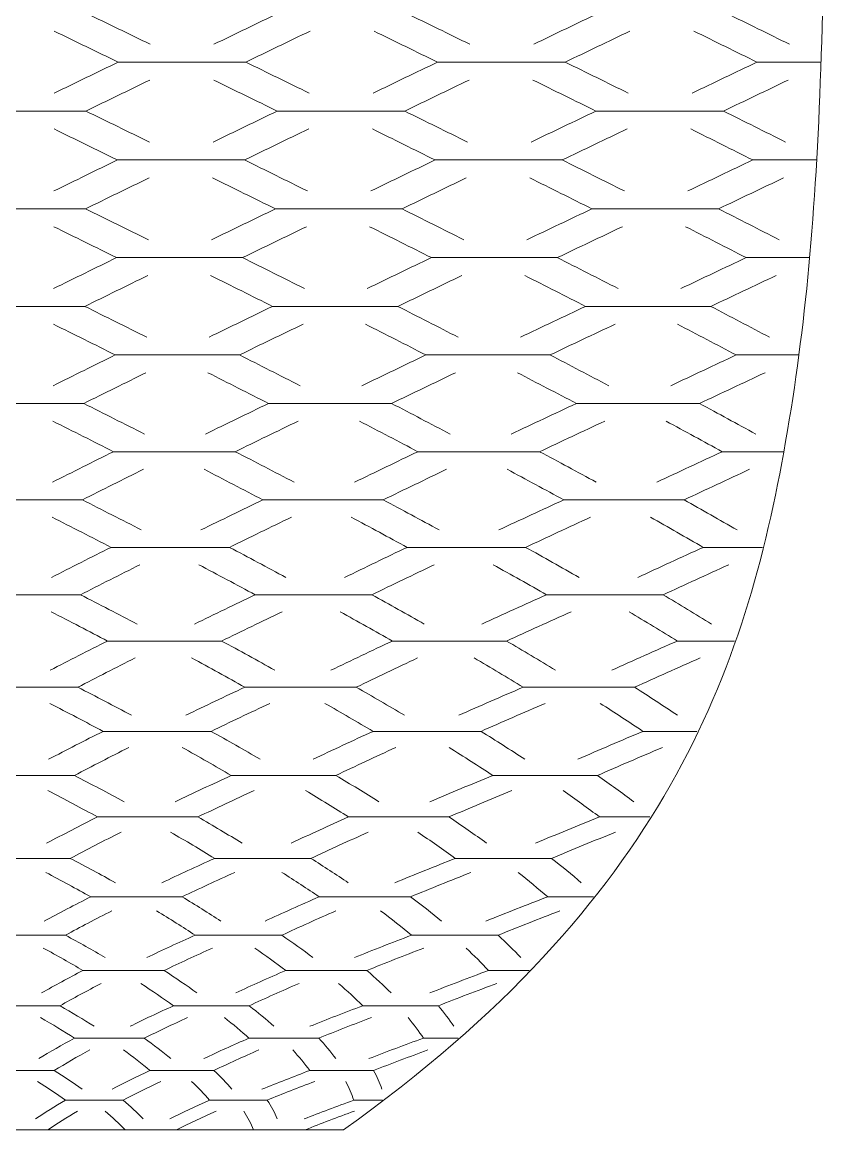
# Model space of a CAD drawing. Header units: centimetres. Extents: x -29.7 to 21.6, y -14.4 to 13.7.
# Drawn here: x -24.75 to -19.77, y -0.26 to 6.61 of the extents above; entities that cross this region are included whole.
import ezdxf

# ---------------------------------------------------------------- set-up
doc = ezdxf.new("R2010")
doc.units = ezdxf.units.CM
doc.header["$MEASUREMENT"] = 0
doc.layers.add('Layer 1', color=7, linetype='Continuous')

msp = doc.modelspace()

# ---------------------------------------------------------------- linework, layer by layer
at = {"layer": 'Layer 1', "color": 1, "lineweight": 9}
for points, knots in [([(-19.7685, 9.70732), (-19.7685, 6.85878), (-19.7685, 5.4345), (-20.01776, 4.0102), (-20.01776, 4.0102), (-20.26702, 2.58594), (-20.76551, 1.16166), (-22.7595, -0.26262)], [0, 0, 0, 0, 0.3333333, 0.3333333, 0.3333333, 0.3333333, 1, 1, 1, 1]), ([(-25.5467, 6.47544), (-25.41485, 6.53963), (-25.28281, 6.60382), (-25.15062, 6.66802), (-25.15062, 6.66802), (-24.88586, 6.66802), (-24.62111, 6.66802), (-24.35635, 6.66802), (-24.35635, 6.66802), (-24.22416, 6.60382), (-24.09214, 6.53963), (-23.96028, 6.47544)], [0, 0, 0, 0, 0.25, 0.25, 0.25, 0.25, 0.5, 0.5, 0.5, 0.5, 1, 1, 1, 1]), ([(-23.56367, 6.47544), (-23.43096, 6.53963), (-23.29804, 6.60382), (-23.16498, 6.66802), (-23.16498, 6.66802), (-22.90021, 6.66802), (-22.63546, 6.66802), (-22.3707, 6.66802), (-22.3707, 6.66802), (-22.23938, 6.60382), (-22.10825, 6.53963), (-21.97726, 6.47544)], [0, 0, 0, 0, 0.25, 0.25, 0.25, 0.25, 0.5, 0.5, 0.5, 0.5, 1, 1, 1, 1]), ([(-21.58066, 6.47544), (-21.44706, 6.53963), (-21.31329, 6.60382), (-21.17931, 6.66802), (-21.17931, 6.66802), (-20.91457, 6.66802), (-20.6498, 6.66802), (-20.38506, 6.66802), (-20.38506, 6.66802), (-20.25461, 6.60382), (-20.12433, 6.53963), (-19.99425, 6.47544)], [0, 0, 0, 0, 0.25, 0.25, 0.25, 0.25, 0.5, 0.5, 0.5, 0.5, 1, 1, 1, 1]), ([(-23.76276, 6.36426), (-23.63063, 6.36426), (-23.49854, 6.36426), (-23.36644, 6.36426), (-23.36644, 6.36426), (-23.23372, 6.42844), (-23.10084, 6.49264), (-22.96777, 6.55682)], [0, 0, 0, 0, 0.3333333, 0.3333333, 0.3333333, 0.3333333, 1, 1, 1, 1]), ([(-21.78124, 6.36426), (-21.64912, 6.36426), (-21.51703, 6.36426), (-21.38495, 6.36426), (-21.38495, 6.36426), (-21.25135, 6.42844), (-21.11757, 6.49264), (-20.98365, 6.55682)], [0, 0, 0, 0, 0.3333333, 0.3333333, 0.3333333, 0.3333333, 1, 1, 1, 1]), ([(-25.54267, 5.8681), (-25.41175, 5.93223), (-25.28048, 5.99636), (-25.14897, 6.06047), (-25.14897, 6.06047), (-24.8853, 6.06047), (-24.62166, 6.06047), (-24.35803, 6.06047), (-24.35803, 6.06047), (-24.22649, 5.99636), (-24.09525, 5.93223), (-23.9643, 5.8681)], [0, 0, 0, 0, 0.25, 0.25, 0.25, 0.25, 0.5, 0.5, 0.5, 0.5, 1, 1, 1, 1]), ([(-23.56971, 5.8681), (-23.4373, 5.93223), (-23.30461, 5.99636), (-23.17159, 6.06047), (-23.17159, 6.06047), (-22.90796, 6.06047), (-22.6443, 6.06047), (-22.38066, 6.06047), (-22.38066, 6.06047), (-22.25059, 5.99636), (-22.12082, 5.93223), (-21.99132, 5.8681)], [0, 0, 0, 0, 0.25, 0.25, 0.25, 0.25, 0.5, 0.5, 0.5, 0.5, 1, 1, 1, 1]), ([(-21.59676, 5.8681), (-21.46286, 5.93223), (-21.32872, 5.99636), (-21.19423, 6.06047), (-21.19423, 6.06047), (-20.93057, 6.06047), (-20.66695, 6.06047), (-20.40329, 6.06047), (-20.40329, 6.06047), (-20.2747, 5.99636), (-20.14638, 5.93223), (-20.01837, 5.8681)], [0, 0, 0, 0, 0.25, 0.25, 0.25, 0.25, 0.5, 0.5, 0.5, 0.5, 1, 1, 1, 1]), ([(-23.76828, 5.75703), (-23.63692, 5.75703), (-23.50554, 5.75703), (-23.37419, 5.75703), (-23.37419, 5.75703), (-23.2418, 5.82117), (-23.10913, 5.8853), (-22.97617, 5.94941)], [0, 0, 0, 0, 0.3333333, 0.3333333, 0.3333333, 0.3333333, 1, 1, 1, 1]), ([(-21.79786, 5.75703), (-21.66647, 5.75703), (-21.53512, 5.75703), (-21.40377, 5.75703), (-21.40377, 5.75703), (-21.2699, 5.82117), (-21.13577, 5.8853), (-21.00134, 5.94941)], [0, 0, 0, 0, 0.3333333, 0.3333333, 0.3333333, 0.3333333, 1, 1, 1, 1]), ([(-25.53613, 5.26168), (-25.40661, 5.32566), (-25.27663, 5.38964), (-25.14618, 5.4536), (-25.14618, 5.4536), (-24.88439, 5.4536), (-24.6226, 5.4536), (-24.36079, 5.4536), (-24.36079, 5.4536), (-24.23035, 5.38964), (-24.10039, 5.32566), (-23.97084, 5.26168)], [0, 0, 0, 0, 0.25, 0.25, 0.25, 0.25, 0.5, 0.5, 0.5, 0.5, 1, 1, 1, 1]), ([(-23.57953, 5.26168), (-23.44772, 5.32566), (-23.31543, 5.38964), (-23.18271, 5.4536), (-23.18271, 5.4536), (-22.92089, 5.4536), (-22.65909, 5.4536), (-22.3973, 5.4536), (-22.3973, 5.4536), (-22.26915, 5.38964), (-22.14149, 5.32566), (-22.01426, 5.26168)], [0, 0, 0, 0, 0.25, 0.25, 0.25, 0.25, 0.5, 0.5, 0.5, 0.5, 1, 1, 1, 1]), ([(-21.62295, 5.26168), (-21.48882, 5.32566), (-21.35424, 5.38964), (-21.21921, 5.4536), (-21.21921, 5.4536), (-20.9574, 5.4536), (-20.69561, 5.4536), (-20.4338, 5.4536), (-20.4338, 5.4536), (-20.30797, 5.38964), (-20.18259, 5.32566), (-20.05766, 5.26168)], [0, 0, 0, 0, 0.25, 0.25, 0.25, 0.25, 0.5, 0.5, 0.5, 0.5, 1, 1, 1, 1]), ([(-23.7772, 5.15089), (-23.64703, 5.15089), (-23.51684, 5.15089), (-23.38666, 5.15089), (-23.38666, 5.15089), (-23.25488, 5.21486), (-23.12264, 5.27882), (-22.98993, 5.34281)], [0, 0, 0, 0, 0.3333333, 0.3333333, 0.3333333, 0.3333333, 1, 1, 1, 1]), ([(-21.82459, 5.15089), (-21.69441, 5.15089), (-21.56423, 5.15089), (-21.43407, 5.15089), (-21.43407, 5.15089), (-21.29997, 5.21486), (-21.16543, 5.27882), (-21.03042, 5.34281)], [0, 0, 0, 0, 0.3333333, 0.3333333, 0.3333333, 0.3333333, 1, 1, 1, 1]), ([(-25.52613, 4.65716), (-25.3987, 4.72084), (-25.2706, 4.78451), (-25.14183, 4.84819), (-25.14183, 4.84819), (-24.88294, 4.84819), (-24.62403, 4.84819), (-24.36514, 4.84819), (-24.36514, 4.84819), (-24.23637, 4.78451), (-24.10827, 4.72084), (-23.98085, 4.65716)], [0, 0, 0, 0, 0.25, 0.25, 0.25, 0.25, 0.5, 0.5, 0.5, 0.5, 1, 1, 1, 1]), ([(-23.5945, 4.65716), (-23.46372, 4.72084), (-23.33224, 4.78451), (-23.20011, 4.84819), (-23.20011, 4.84819), (-22.94122, 4.84819), (-22.68233, 4.84819), (-22.42343, 4.84819), (-22.42343, 4.84819), (-22.29802, 4.78451), (-22.17327, 4.72084), (-22.04923, 4.65716)], [0, 0, 0, 0, 0.25, 0.25, 0.25, 0.25, 0.5, 0.5, 0.5, 0.5, 1, 1, 1, 1]), ([(-21.66288, 4.65716), (-21.52872, 4.72084), (-21.39391, 4.78451), (-21.25839, 4.84819), (-21.25839, 4.84819), (-20.99948, 4.84819), (-20.74059, 4.84819), (-20.48171, 4.84819), (-20.48171, 4.84819), (-20.35965, 4.78451), (-20.23829, 4.72084), (-20.1176, 4.65716)], [0, 0, 0, 0, 0.25, 0.25, 0.25, 0.25, 0.5, 0.5, 0.5, 0.5, 1, 1, 1, 1]), ([(-23.79059, 4.54689), (-23.66222, 4.54689), (-23.53383, 4.54689), (-23.40543, 4.54689), (-23.40543, 4.54689), (-23.27469, 4.61056), (-23.14328, 4.67424), (-23.01118, 4.73789)], [0, 0, 0, 0, 0.3333333, 0.3333333, 0.3333333, 0.3333333, 1, 1, 1, 1]), ([(-21.86479, 4.54689), (-21.73642, 4.54689), (-21.60802, 4.54689), (-21.47966, 4.54689), (-21.47966, 4.54689), (-21.34554, 4.61056), (-21.21074, 4.67424), (-21.0753, 4.73789)], [0, 0, 0, 0, 0.3333333, 0.3333333, 0.3333333, 0.3333333, 1, 1, 1, 1]), ([(-25.51192, 4.05599), (-25.38736, 4.11919), (-25.26186, 4.18239), (-25.13545, 4.24559), (-25.13545, 4.24559), (-24.88081, 4.24559), (-24.62616, 4.24559), (-24.37152, 4.24559), (-24.37152, 4.24559), (-24.24511, 4.18239), (-24.11963, 4.11919), (-23.99507, 4.05599)], [0, 0, 0, 0, 0.25, 0.25, 0.25, 0.25, 0.5, 0.5, 0.5, 0.5, 1, 1, 1, 1]), ([(-23.61582, 4.05599), (-23.48668, 4.11919), (-23.35658, 4.18239), (-23.22559, 4.24559), (-23.22559, 4.24559), (-22.97096, 4.24559), (-22.7163, 4.24559), (-22.46165, 4.24559), (-22.46165, 4.24559), (-22.33985, 4.18239), (-22.21893, 4.11919), (-22.09895, 4.05599)], [0, 0, 0, 0, 0.25, 0.25, 0.25, 0.25, 0.5, 0.5, 0.5, 0.5, 1, 1, 1, 1]), ([(-21.71973, 4.05599), (-21.58599, 4.11919), (-21.45131, 4.18239), (-21.31574, 4.24559), (-21.31574, 4.24559), (-21.06109, 4.24559), (-20.80645, 4.24559), (-20.5518, 4.24559), (-20.5518, 4.24559), (-20.43458, 4.18239), (-20.31826, 4.11919), (-20.20286, 4.05599)], [0, 0, 0, 0, 0.25, 0.25, 0.25, 0.25, 0.5, 0.5, 0.5, 0.5, 1, 1, 1, 1]), ([(-23.80943, 3.94655), (-23.68354, 3.94655), (-23.55765, 3.94655), (-23.4318, 3.94655), (-23.4318, 3.94655), (-23.3027, 4.00975), (-23.17268, 4.07293), (-23.04178, 4.13613)], [0, 0, 0, 0, 0.3333333, 0.3333333, 0.3333333, 0.3333333, 1, 1, 1, 1]), ([(-21.92127, 3.94655), (-21.79539, 3.94655), (-21.6695, 3.94655), (-21.54362, 3.94655), (-21.54362, 3.94655), (-21.40996, 4.00975), (-21.27537, 4.07293), (-21.13986, 4.13613)], [0, 0, 0, 0, 0.3333333, 0.3333333, 0.3333333, 0.3333333, 1, 1, 1, 1]), ([(-25.49255, 3.46067), (-25.37188, 3.52295), (-25.24995, 3.58524), (-25.12677, 3.64752), (-25.12677, 3.64752), (-24.87793, 3.64752), (-24.62906, 3.64752), (-24.3802, 3.64752), (-24.3802, 3.64752), (-24.25702, 3.58524), (-24.13509, 3.52295), (-24.01441, 3.46067)], [0, 0, 0, 0, 0.25, 0.25, 0.25, 0.25, 0.5, 0.5, 0.5, 0.5, 1, 1, 1, 1]), ([(-23.64487, 3.46067), (-23.51795, 3.52295), (-23.38977, 3.58524), (-23.26035, 3.64752), (-23.26035, 3.64752), (-23.01148, 3.64752), (-22.76263, 3.64752), (-22.51376, 3.64752), (-22.51376, 3.64752), (-22.39684, 3.58524), (-22.28116, 3.52295), (-22.16673, 3.46067)], [0, 0, 0, 0, 0.25, 0.25, 0.25, 0.25, 0.5, 0.5, 0.5, 0.5, 1, 1, 1, 1]), ([(-21.79719, 3.46067), (-21.664, 3.52295), (-21.52957, 3.58524), (-21.39391, 3.64752), (-21.39391, 3.64752), (-21.14502, 3.64752), (-20.89618, 3.64752), (-20.64733, 3.64752), (-20.64733, 3.64752), (-20.53664, 3.58524), (-20.42723, 3.52295), (-20.31905, 3.46067)], [0, 0, 0, 0, 0.25, 0.25, 0.25, 0.25, 0.5, 0.5, 0.5, 0.5, 1, 1, 1, 1]), ([(-23.83506, 3.3528), (-23.71261, 3.3528), (-23.59015, 3.3528), (-23.46768, 3.3528), (-23.46768, 3.3528), (-23.34086, 3.41509), (-23.21277, 3.47736), (-23.08343, 3.53965)], [0, 0, 0, 0, 0.3333333, 0.3333333, 0.3333333, 0.3333333, 1, 1, 1, 1]), ([(-21.99821, 3.3528), (-21.87574, 3.3528), (-21.75329, 3.3528), (-21.63083, 3.3528), (-21.63083, 3.3528), (-21.49776, 3.41509), (-21.36341, 3.47736), (-21.22782, 3.53965)], [0, 0, 0, 0, 0.3333333, 0.3333333, 0.3333333, 0.3333333, 1, 1, 1, 1]), ([(-25.46619, 2.87635), (-25.3508, 2.93693), (-25.23373, 2.9975), (-25.11495, 3.05808), (-25.11495, 3.05808), (-24.87397, 3.05808), (-24.633, 3.05808), (-24.39204, 3.05808), (-24.39204, 3.05808), (-24.27326, 2.9975), (-24.15617, 2.93693), (-24.0408, 2.87635)], [0, 0, 0, 0, 0.25, 0.25, 0.25, 0.25, 0.5, 0.5, 0.5, 0.5, 1, 1, 1, 1]), ([(-23.68446, 2.87635), (-23.56056, 2.93693), (-23.43497, 2.9975), (-23.30767, 3.05808), (-23.30767, 3.05808), (-23.06671, 3.05808), (-22.82574, 3.05808), (-22.58477, 3.05808), (-22.58477, 3.05808), (-22.47449, 2.9975), (-22.36594, 2.93693), (-22.25906, 2.87635)], [0, 0, 0, 0, 0.25, 0.25, 0.25, 0.25, 0.5, 0.5, 0.5, 0.5, 1, 1, 1, 1]), ([(-21.90272, 2.87635), (-21.7703, 2.93693), (-21.63622, 2.9975), (-21.50041, 3.05808), (-21.50041, 3.05808), (-21.25943, 3.05808), (-21.01845, 3.05808), (-20.77751, 3.05808), (-20.77751, 3.05808), (-20.67573, 2.9975), (-20.57567, 2.93693), (-20.47734, 2.87635)], [0, 0, 0, 0, 0.25, 0.25, 0.25, 0.25, 0.5, 0.5, 0.5, 0.5, 1, 1, 1, 1]), ([(-23.87001, 2.77144), (-23.75219, 2.77144), (-23.63439, 2.77144), (-23.51661, 2.77144), (-23.51661, 2.77144), (-23.39285, 2.83202), (-23.26738, 2.8926), (-23.1402, 2.95316)], [0, 0, 0, 0, 0.3333333, 0.3333333, 0.3333333, 0.3333333, 1, 1, 1, 1]), ([(-22.10302, 2.77144), (-21.9852, 2.77144), (-21.86739, 2.77144), (-21.7496, 2.77144), (-21.7496, 2.77144), (-21.61734, 2.83202), (-21.48336, 2.8926), (-21.34768, 2.95316)], [0, 0, 0, 0, 0.3333333, 0.3333333, 0.3333333, 0.3333333, 1, 1, 1, 1]), ([(-25.43088, 2.31108), (-25.32242, 2.36901), (-25.21172, 2.42691), (-25.09883, 2.4848), (-25.09883, 2.4848), (-24.86862, 2.4848), (-24.63837, 2.4848), (-24.40815, 2.4848), (-24.40815, 2.4848), (-24.29525, 2.42691), (-24.18457, 2.36901), (-24.07611, 2.31108)], [0, 0, 0, 0, 0.25, 0.25, 0.25, 0.25, 0.5, 0.5, 0.5, 0.5, 1, 1, 1, 1]), ([(-23.73743, 2.31108), (-23.61787, 2.36901), (-23.4961, 2.42691), (-23.37213, 2.4848), (-23.37213, 2.4848), (-23.1419, 2.4848), (-22.91167, 2.4848), (-22.68145, 2.4848), (-22.68145, 2.4848), (-22.57963, 2.42691), (-22.48005, 2.36901), (-22.38266, 2.31108)], [0, 0, 0, 0, 0.25, 0.25, 0.25, 0.25, 0.5, 0.5, 0.5, 0.5, 1, 1, 1, 1]), ([(-22.044, 2.31108), (-21.91334, 2.36901), (-21.78049, 2.42691), (-21.64542, 2.4848), (-21.64542, 2.4848), (-21.41518, 2.4848), (-21.18495, 2.4848), (-20.95473, 2.4848), (-20.95473, 2.4848), (-20.86402, 2.42691), (-20.77551, 2.36901), (-20.68923, 2.31108)], [0, 0, 0, 0, 0.25, 0.25, 0.25, 0.25, 0.5, 0.5, 0.5, 0.5, 1, 1, 1, 1]), ([(-23.91637, 2.2108), (-23.80476, 2.2108), (-23.69315, 2.2108), (-23.58151, 2.2108), (-23.58151, 2.2108), (-23.46215, 2.26869), (-23.34055, 2.32663), (-23.21675, 2.38451)], [0, 0, 0, 0, 0.3333333, 0.3333333, 0.3333333, 0.3333333, 1, 1, 1, 1]), ([(-22.24215, 2.2108), (-22.13052, 2.2108), (-22.01891, 2.2108), (-21.90729, 2.2108), (-21.90729, 2.2108), (-21.77682, 2.26869), (-21.64413, 2.32663), (-21.50922, 2.38451)], [0, 0, 0, 0, 0.3333333, 0.3333333, 0.3333333, 0.3333333, 1, 1, 1, 1]), ([(-25.38582, 1.77365), (-25.28589, 1.82805), (-25.18323, 1.88242), (-25.07783, 1.9368), (-25.07783, 1.9368), (-24.86161, 1.9368), (-24.64538, 1.9368), (-24.42914, 1.9368), (-24.42914, 1.9368), (-24.32376, 1.88242), (-24.22108, 1.82805), (-24.12115, 1.77365)], [0, 0, 0, 0, 0.25, 0.25, 0.25, 0.25, 0.5, 0.5, 0.5, 0.5, 1, 1, 1, 1]), ([(-23.80499, 1.77365), (-23.69143, 1.82805), (-23.57511, 1.88242), (-23.45608, 1.9368), (-23.45608, 1.9368), (-23.23984, 1.9368), (-23.0236, 1.9368), (-22.80737, 1.9368), (-22.80737, 1.9368), (-22.71563, 1.88242), (-22.62662, 1.82805), (-22.54033, 1.77365)], [0, 0, 0, 0, 0.25, 0.25, 0.25, 0.25, 0.5, 0.5, 0.5, 0.5, 1, 1, 1, 1]), ([(-22.22417, 1.77365), (-22.09695, 1.82805), (-21.967, 1.88242), (-21.83432, 1.9368), (-21.83432, 1.9368), (-21.61809, 1.9368), (-21.40187, 1.9368), (-21.18561, 1.9368), (-21.18561, 1.9368), (-21.10752, 1.88242), (-21.03214, 1.82805), (-20.95953, 1.77365)], [0, 0, 0, 0, 0.25, 0.25, 0.25, 0.25, 0.5, 0.5, 0.5, 0.5, 1, 1, 1, 1]), ([(-23.9749, 1.67946), (-23.87108, 1.67946), (-23.76728, 1.67946), (-23.66346, 1.67946), (-23.66346, 1.67946), (-23.55009, 1.73385), (-23.434, 1.78824), (-23.31518, 1.8426)], [0, 0, 0, 0, 0.3333333, 0.3333333, 0.3333333, 0.3333333, 1, 1, 1, 1]), ([(-22.41772, 1.67946), (-22.31389, 1.67946), (-22.21009, 1.67946), (-22.10628, 1.67946), (-22.10628, 1.67946), (-21.97926, 1.73385), (-21.84954, 1.78824), (-21.71706, 1.8426)], [0, 0, 0, 0, 0.3333333, 0.3333333, 0.3333333, 0.3333333, 1, 1, 1, 1]), ([(-25.33143, 1.27101), (-25.24148, 1.32137), (-25.14833, 1.37174), (-25.05201, 1.42211), (-25.05201, 1.42211), (-24.85299, 1.42211), (-24.65399, 1.42211), (-24.45496, 1.42211), (-24.45496, 1.42211), (-24.35864, 1.37174), (-24.2655, 1.32137), (-24.17556, 1.27101)], [0, 0, 0, 0, 0.25, 0.25, 0.25, 0.25, 0.5, 0.5, 0.5, 0.5, 1, 1, 1, 1]), ([(-23.8866, 1.27101), (-23.78071, 1.32137), (-23.67164, 1.37174), (-23.55939, 1.42211), (-23.55939, 1.42211), (-23.36038, 1.42211), (-23.16138, 1.42211), (-22.96235, 1.42211), (-22.96235, 1.42211), (-22.88195, 1.37174), (-22.80473, 1.32137), (-22.73071, 1.27101)], [0, 0, 0, 0, 0.25, 0.25, 0.25, 0.25, 0.5, 0.5, 0.5, 0.5, 1, 1, 1, 1]), ([(-22.44174, 1.27101), (-22.31994, 1.32137), (-22.19497, 1.37174), (-22.06679, 1.42211), (-22.06679, 1.42211), (-21.86777, 1.42211), (-21.66877, 1.42211), (-21.46974, 1.42211), (-21.46974, 1.42211), (-21.40527, 1.37174), (-21.34397, 1.32137), (-21.28588, 1.27101)], [0, 0, 0, 0, 0.25, 0.25, 0.25, 0.25, 0.5, 0.5, 0.5, 0.5, 1, 1, 1, 1]), ([(-24.04486, 1.18377), (-23.95039, 1.18377), (-23.85588, 1.18377), (-23.7614, 1.18377), (-23.7614, 1.18377), (-23.65579, 1.23412), (-23.54696, 1.28452), (-23.43495, 1.33487)], [0, 0, 0, 0, 0.3333333, 0.3333333, 0.3333333, 0.3333333, 1, 1, 1, 1]), ([(-22.6276, 1.18377), (-22.53312, 1.18377), (-22.43864, 1.18377), (-22.34416, 1.18377), (-22.34416, 1.18377), (-22.2226, 1.23412), (-22.09785, 1.28452), (-21.96993, 1.33487)], [0, 0, 0, 0, 0.3333333, 0.3333333, 0.3333333, 0.3333333, 1, 1, 1, 1]), ([(-25.26888, 0.80656), (-25.19011, 0.85283), (-25.10776, 0.89913), (-25.02187, 0.9454), (-25.02187, 0.9454), (-24.84294, 0.9454), (-24.66403, 0.9454), (-24.48511, 0.9454), (-24.48511, 0.9454), (-24.39921, 0.89913), (-24.31686, 0.85283), (-24.23809, 0.80656)], [0, 0, 0, 0, 0.25, 0.25, 0.25, 0.25, 0.5, 0.5, 0.5, 0.5, 1, 1, 1, 1]), ([(-23.98039, 0.80656), (-23.88382, 0.85283), (-23.78367, 0.89913), (-23.67995, 0.9454), (-23.67995, 0.9454), (-23.50103, 0.9454), (-23.32212, 0.9454), (-23.14321, 0.9454), (-23.14321, 0.9454), (-23.0751, 0.89913), (-23.01057, 0.85283), (-22.94959, 0.80656)], [0, 0, 0, 0, 0.25, 0.25, 0.25, 0.25, 0.5, 0.5, 0.5, 0.5, 1, 1, 1, 1]), ([(-22.69189, 0.80656), (-22.5775, 0.85283), (-22.45955, 0.89913), (-22.33806, 0.9454), (-22.33806, 0.9454), (-22.15913, 0.9454), (-21.98021, 0.9454), (-21.80128, 0.9454), (-21.80128, 0.9454), (-21.75099, 0.89913), (-21.70428, 0.85283), (-21.66109, 0.80656)], [0, 0, 0, 0, 0.25, 0.25, 0.25, 0.25, 0.5, 0.5, 0.5, 0.5, 1, 1, 1, 1]), ([(-24.12466, 0.72639), (-24.04082, 0.72639), (-23.95696, 0.72639), (-23.87312, 0.72639), (-23.87312, 0.72639), (-23.77682, 0.77268), (-23.67694, 0.81896), (-23.57353, 0.86524)], [0, 0, 0, 0, 0.3333333, 0.3333333, 0.3333333, 0.3333333, 1, 1, 1, 1]), ([(-22.86698, 0.72639), (-22.78314, 0.72639), (-22.6993, 0.72639), (-22.61545, 0.72639), (-22.61545, 0.72639), (-22.50135, 0.77268), (-22.38366, 0.81896), (-22.26246, 0.86524)], [0, 0, 0, 0, 0.3333333, 0.3333333, 0.3333333, 0.3333333, 1, 1, 1, 1]), ([(-25.19973, 0.38011), (-25.13306, 0.42254), (-25.06256, 0.46495), (-24.98818, 0.50739), (-24.98818, 0.50739), (-24.83171, 0.50739), (-24.67526, 0.50739), (-24.51881, 0.50739), (-24.51881, 0.50739), (-24.44443, 0.46495), (-24.37391, 0.42254), (-24.30726, 0.38011)], [0, 0, 0, 0, 0.25, 0.25, 0.25, 0.25, 0.5, 0.5, 0.5, 0.5, 1, 1, 1, 1]), ([(-24.08413, 0.38011), (-23.9982, 0.42254), (-23.9084, 0.46495), (-23.81473, 0.50739), (-23.81473, 0.50739), (-23.65828, 0.50739), (-23.50183, 0.50739), (-23.34537, 0.50739), (-23.34537, 0.50739), (-23.29029, 0.46495), (-23.23906, 0.42254), (-23.19168, 0.38011)], [0, 0, 0, 0, 0.25, 0.25, 0.25, 0.25, 0.5, 0.5, 0.5, 0.5, 1, 1, 1, 1]), ([(-22.96856, 0.38011), (-22.86333, 0.42254), (-22.75427, 0.46495), (-22.64132, 0.50739), (-22.64132, 0.50739), (-22.48486, 0.50739), (-22.32841, 0.50739), (-22.17194, 0.50739), (-22.17194, 0.50739), (-22.13614, 0.46495), (-22.1042, 0.42254), (-22.0761, 0.38011)], [0, 0, 0, 0, 0.25, 0.25, 0.25, 0.25, 0.5, 0.5, 0.5, 0.5, 1, 1, 1, 1]), ([(-24.21241, 0.30663), (-24.14025, 0.30663), (-24.06811, 0.30663), (-23.99598, 0.30663), (-23.99598, 0.30663), (-23.91033, 0.34905), (-23.82082, 0.39148), (-23.72746, 0.43389)], [0, 0, 0, 0, 0.3333333, 0.3333333, 0.3333333, 0.3333333, 1, 1, 1, 1]), ([(-23.13022, 0.30663), (-23.05808, 0.30663), (-22.98591, 0.30663), (-22.91379, 0.30663), (-22.91379, 0.30663), (-22.80885, 0.34905), (-22.70009, 0.39148), (-22.58744, 0.43389)], [0, 0, 0, 0, 0.3333333, 0.3333333, 0.3333333, 0.3333333, 1, 1, 1, 1]), ([(-25.12534, -0.01093), (-25.07153, 0.02802), (-25.01365, 0.06696), (-24.95168, 0.10587), (-24.95168, 0.10587), (-24.81955, 0.10587), (-24.68743, 0.10587), (-24.55531, 0.10587), (-24.55531, 0.10587), (-24.49332, 0.06696), (-24.43542, 0.02802), (-24.38163, -0.01093)], [0, 0, 0, 0, 0.25, 0.25, 0.25, 0.25, 0.5, 0.5, 0.5, 0.5, 1, 1, 1, 1]), ([(-24.19571, -0.01093), (-24.12148, 0.02802), (-24.04314, 0.06696), (-23.96074, 0.10587), (-23.96074, 0.10587), (-23.82863, 0.10587), (-23.6965, 0.10587), (-23.56438, 0.10587), (-23.56438, 0.10587), (-23.52282, 0.06696), (-23.48536, 0.02802), (-23.45198, -0.01093)], [0, 0, 0, 0, 0.25, 0.25, 0.25, 0.25, 0.5, 0.5, 0.5, 0.5, 1, 1, 1, 1]), ([(-23.26606, -0.01093), (-23.17139, 0.02802), (-23.07265, 0.06696), (-22.96982, 0.10587), (-22.96982, 0.10587), (-22.83769, 0.10587), (-22.70557, 0.10587), (-22.57344, 0.10587), (-22.57344, 0.10587), (-22.55233, 0.06696), (-22.53528, 0.02802), (-22.52235, -0.01093)], [0, 0, 0, 0, 0.25, 0.25, 0.25, 0.25, 0.5, 0.5, 0.5, 0.5, 1, 1, 1, 1]), ([(-24.30636, -0.07836), (-24.24674, -0.07836), (-24.18713, -0.07836), (-24.12752, -0.07836), (-24.12752, -0.07836), (-24.0536, -0.03944), (-23.97559, -0.00049), (-23.89349, 0.03846)], [0, 0, 0, 0, 0.3333333, 0.3333333, 0.3333333, 0.3333333, 1, 1, 1, 1]), ([(-23.41209, -0.07836), (-23.35247, -0.07836), (-23.29284, -0.07836), (-23.23325, -0.07836), (-23.23325, -0.07836), (-23.13889, -0.03944), (-23.04048, -0.00049), (-22.93796, 0.03846)], [0, 0, 0, 0, 0.3333333, 0.3333333, 0.3333333, 0.3333333, 1, 1, 1, 1])]:
    msp.add_open_spline(points, degree=3, knots=knots, dxfattribs=at)
for points in [[(-24.15903, 6.36426), (-24.2909, 6.42844), (-24.42289, 6.49264), (-24.55508, 6.55682)], [(-22.17752, 6.36426), (-22.30851, 6.42844), (-22.43964, 6.49264), (-22.57095, 6.55682)], [(-20.19603, 6.36426), (-20.32611, 6.42844), (-20.45638, 6.49264), (-20.58681, 6.55682)], [(-24.15903, 6.36426), (-24.2914, 6.30005), (-24.42358, 6.23586), (-24.55561, 6.17167)], [(-23.76276, 6.36426), (-23.76276, 6.36426), (-24.15903, 6.36426), (-24.15903, 6.36426)], [(-22.9725, 6.17167), (-23.10364, 6.23586), (-23.23495, 6.30005), (-23.36644, 6.36426)], [(-22.17752, 6.36426), (-22.31077, 6.30005), (-22.44383, 6.23586), (-22.57672, 6.17167)], [(-21.78124, 6.36426), (-21.78124, 6.36426), (-22.17752, 6.36426), (-22.17752, 6.36426)], [(-20.99363, 6.17167), (-21.12389, 6.23586), (-21.25432, 6.30005), (-21.38495, 6.36426)], [(-20.19603, 6.36426), (-20.33014, 6.30005), (-20.4641, 6.23586), (-20.59784, 6.17167)], [(-19.79973, 6.36426), (-19.79973, 6.36426), (-20.19603, 6.36426), (-20.19603, 6.36426)], [(-23.96149, 6.25307), (-24.09384, 6.18887), (-24.22601, 6.12468), (-24.35803, 6.06047)], [(-23.56549, 6.25307), (-23.43404, 6.18887), (-23.30273, 6.12468), (-23.17159, 6.06047)], [(-21.98152, 6.25307), (-22.11475, 6.18887), (-22.24776, 6.12468), (-22.38066, 6.06047)], [(-21.58552, 6.25307), (-21.45491, 6.18887), (-21.3245, 6.12468), (-21.19423, 6.06047)], [(-20.00151, 6.25307), (-20.13562, 6.18887), (-20.26954, 6.12468), (-20.40329, 6.06047)], [(-24.16237, 5.75703), (-24.29328, 5.82117), (-24.42451, 5.8853), (-24.556, 5.94941)], [(-22.19192, 5.75703), (-22.3214, 5.82117), (-22.45114, 5.8853), (-22.58118, 5.94941)], [(-20.2215, 5.75703), (-20.34949, 5.82117), (-20.47778, 5.8853), (-20.60635, 5.94941)], [(-24.16237, 5.75703), (-24.29417, 5.69292), (-24.42567, 5.62879), (-24.5569, 5.56466)], [(-23.76828, 5.75703), (-23.76828, 5.75703), (-24.16237, 5.75703), (-24.16237, 5.75703)], [(-22.98405, 5.56466), (-23.11382, 5.62879), (-23.24385, 5.69292), (-23.37419, 5.75703)], [(-22.19192, 5.75703), (-22.3252, 5.69292), (-22.45817, 5.62879), (-22.59086, 5.56466)], [(-21.79786, 5.75703), (-21.79786, 5.75703), (-22.19192, 5.75703), (-22.19192, 5.75703)], [(-21.01803, 5.56466), (-21.14632, 5.62879), (-21.27489, 5.69292), (-21.40377, 5.75703)], [(-20.2215, 5.75703), (-20.35624, 5.69292), (-20.49067, 5.62879), (-20.62483, 5.56466)], [(-19.82741, 5.75703), (-19.82741, 5.75703), (-20.2215, 5.75703), (-20.2215, 5.75703)], [(-23.96634, 5.64597), (-24.09812, 5.58185), (-24.2296, 5.51771), (-24.36079, 5.4536)], [(-23.57276, 5.64597), (-23.44244, 5.58185), (-23.31242, 5.51771), (-23.18271, 5.4536)], [(-21.99846, 5.64597), (-22.13169, 5.58185), (-22.26464, 5.51771), (-22.3973, 5.4536)], [(-21.60488, 5.64597), (-21.47601, 5.58185), (-21.34747, 5.51771), (-21.21921, 5.4536)], [(-20.03056, 5.64597), (-20.16525, 5.58185), (-20.29967, 5.51771), (-20.4338, 5.4536)], [(-24.1677, 5.15089), (-24.2972, 5.21486), (-24.42713, 5.27882), (-24.55753, 5.34281)], [(-22.21509, 5.15089), (-22.34228, 5.21486), (-22.46992, 5.27882), (-22.59802, 5.34281)], [(-20.26249, 5.15089), (-20.38736, 5.21486), (-20.51273, 5.27882), (-20.63852, 5.34281)], [(-24.1677, 5.15089), (-24.29857, 5.08693), (-24.42898, 5.02295), (-24.55891, 4.95897)], [(-23.7772, 5.15089), (-23.7772, 5.15089), (-24.1677, 5.15089), (-24.1677, 5.15089)], [(-23.00235, 4.95897), (-23.13001, 5.02295), (-23.25809, 5.08693), (-23.38666, 5.15089)], [(-22.21509, 5.15089), (-22.34825, 5.08693), (-22.48098, 5.02295), (-22.61321, 4.95897)], [(-21.82459, 5.15089), (-21.82459, 5.15089), (-22.21509, 5.15089), (-22.21509, 5.15089)], [(-21.05664, 4.95897), (-21.182, 5.02295), (-21.30779, 5.08693), (-21.43407, 5.15089)], [(-20.26249, 5.15089), (-20.39795, 5.08693), (-20.53294, 5.02295), (-20.66751, 4.95897)], [(-19.87198, 5.15089), (-19.87198, 5.15089), (-20.26249, 5.15089), (-20.26249, 5.15089)], [(-23.97405, 5.0401), (-24.10487, 4.97613), (-24.23525, 4.91215), (-24.36514, 4.84819)], [(-23.58431, 5.0401), (-23.4558, 4.97613), (-23.32771, 4.91215), (-23.20011, 4.84819)], [(-22.02541, 5.0401), (-22.15854, 4.97613), (-22.29123, 4.91215), (-22.42343, 4.84819)], [(-21.63569, 5.0401), (-21.50948, 4.97613), (-21.3837, 4.91215), (-21.25839, 4.84819)], [(-20.07679, 5.0401), (-20.21222, 4.97613), (-20.34718, 4.91215), (-20.48171, 4.84819)], [(-24.17574, 4.54689), (-24.30313, 4.61056), (-24.43118, 4.67424), (-24.55991, 4.73789)], [(-22.24996, 4.54689), (-22.37398, 4.61056), (-22.49864, 4.67424), (-22.62401, 4.73789)], [(-20.32417, 4.54689), (-20.44481, 4.61056), (-20.56613, 4.67424), (-20.68812, 4.73789)], [(-24.17574, 4.54689), (-24.30515, 4.48321), (-24.43387, 4.41954), (-24.56192, 4.35585)], [(-23.79059, 4.54689), (-23.79059, 4.54689), (-24.17574, 4.54689), (-24.17574, 4.54689)], [(-23.02937, 4.35585), (-23.15404, 4.41954), (-23.2794, 4.48321), (-23.40543, 4.54689)], [(-22.24996, 4.54689), (-22.38272, 4.48321), (-22.51483, 4.41954), (-22.64623, 4.35585)], [(-21.86479, 4.54689), (-21.86479, 4.54689), (-22.24996, 4.54689), (-22.24996, 4.54689)], [(-21.11367, 4.35585), (-21.235, 4.41954), (-21.35698, 4.48321), (-21.47966, 4.54689)], [(-20.32417, 4.54689), (-20.4603, 4.48321), (-20.59574, 4.41954), (-20.73054, 4.35585)], [(-19.939, 4.54689), (-19.939, 4.54689), (-20.32417, 4.54689), (-20.32417, 4.54689)], [(-23.98551, 4.43659), (-24.11485, 4.37291), (-24.2435, 4.30925), (-24.37152, 4.24559)], [(-23.6015, 4.43659), (-23.47553, 4.37291), (-23.35025, 4.30925), (-23.22559, 4.24559)], [(-22.06554, 4.43659), (-22.19826, 4.37291), (-22.3303, 4.30925), (-22.46165, 4.24559)], [(-21.68156, 4.43659), (-21.55893, 4.37291), (-21.43702, 4.30925), (-21.31574, 4.24559)], [(-20.14559, 4.43659), (-20.28167, 4.37291), (-20.41707, 4.30925), (-20.5518, 4.24559)], [(-24.18705, 3.94655), (-24.31155, 4.00975), (-24.43696, 4.07293), (-24.56329, 4.13613)], [(-22.2989, 3.94655), (-22.4188, 4.00975), (-22.53963, 4.07293), (-22.66138, 4.13613)], [(-20.41073, 3.94655), (-20.52607, 4.00975), (-20.6423, 4.07293), (-20.75947, 4.13613)], [(-24.18705, 3.94655), (-24.3143, 3.88337), (-24.44063, 3.82017), (-24.56605, 3.75699)], [(-23.80943, 3.94655), (-23.80943, 3.94655), (-24.18705, 3.94655), (-24.18705, 3.94655)], [(-23.06653, 3.75699), (-23.18736, 3.82017), (-23.30911, 3.88337), (-23.4318, 3.94655)], [(-22.2989, 3.94655), (-22.43073, 3.88337), (-22.56166, 3.82017), (-22.69166, 3.75699)], [(-21.92127, 3.94655), (-21.92127, 3.94655), (-22.2989, 3.94655), (-22.2989, 3.94655)], [(-21.19215, 3.75699), (-21.3084, 3.82017), (-21.42556, 3.88337), (-21.54362, 3.94655)], [(-20.41073, 3.94655), (-20.54716, 3.88337), (-20.68267, 3.82017), (-20.81727, 3.75699)], [(-20.03312, 3.94655), (-20.03312, 3.94655), (-20.41073, 3.94655), (-20.41073, 3.94655)], [(-24.00141, 3.83711), (-24.12859, 3.77391), (-24.25487, 3.71071), (-24.3802, 3.64752)], [(-23.62537, 3.83711), (-23.50278, 3.77391), (-23.38109, 3.71071), (-23.26035, 3.64752)], [(-22.12119, 3.83711), (-22.25297, 3.77391), (-22.38381, 3.71071), (-22.51376, 3.64752)], [(-21.74517, 3.83711), (-21.62715, 3.77391), (-21.51006, 3.71071), (-21.39391, 3.64752)], [(-20.24099, 3.83711), (-20.37735, 3.77391), (-20.5128, 3.71071), (-20.64733, 3.64752)], [(-24.20243, 3.3528), (-24.32302, 3.41509), (-24.44484, 3.47736), (-24.56793, 3.53965)], [(-22.36558, 3.3528), (-22.47991, 3.41509), (-22.5955, 3.47736), (-22.71231, 3.53965)], [(-20.52872, 3.3528), (-20.6368, 3.41509), (-20.74612, 3.47736), (-20.85673, 3.53965)], [(-24.20243, 3.3528), (-24.32677, 3.29051), (-24.44984, 3.22823), (-24.57169, 3.16596)], [(-23.83506, 3.3528), (-23.83506, 3.3528), (-24.20243, 3.3528), (-24.20243, 3.3528)], [(-23.1172, 3.16596), (-23.23279, 3.22823), (-23.34959, 3.29051), (-23.46768, 3.3528)], [(-22.36558, 3.3528), (-22.49615, 3.29051), (-22.62551, 3.22823), (-22.75358, 3.16596)], [(-21.99821, 3.3528), (-21.99821, 3.3528), (-22.36558, 3.3528), (-22.36558, 3.3528)], [(-21.29909, 3.16596), (-21.40843, 3.22823), (-21.519, 3.29051), (-21.63083, 3.3528)], [(-20.52872, 3.3528), (-20.66556, 3.29051), (-20.80113, 3.22823), (-20.93548, 3.16596)], [(-20.16135, 3.3528), (-20.16135, 3.3528), (-20.52872, 3.3528), (-20.52872, 3.3528)], [(-24.02308, 3.24492), (-24.14732, 3.18264), (-24.27029, 3.12036), (-24.39204, 3.05808)], [(-23.65788, 3.24492), (-23.53988, 3.18264), (-23.42317, 3.12036), (-23.30767, 3.05808)], [(-22.19705, 3.24492), (-22.32753, 3.18264), (-22.45678, 3.12036), (-22.58477, 3.05808)], [(-21.83183, 3.24492), (-21.72011, 3.18264), (-21.60964, 3.12036), (-21.50041, 3.05808)], [(-20.37102, 3.24492), (-20.50775, 3.18264), (-20.64325, 3.12036), (-20.77751, 3.05808)], [(-24.22339, 2.77144), (-24.33865, 2.83202), (-24.45559, 2.8926), (-24.57423, 2.95316)], [(-22.4564, 2.77144), (-22.56313, 2.83202), (-22.67157, 2.8926), (-22.78171, 2.95316)], [(-20.68941, 2.77144), (-20.78763, 2.83202), (-20.88755, 2.8926), (-20.98919, 2.95316)], [(-24.22339, 2.77144), (-24.34374, 2.71086), (-24.46239, 2.65029), (-24.57934, 2.58973)], [(-23.87001, 2.77144), (-23.87001, 2.77144), (-24.22339, 2.77144), (-24.22339, 2.77144)], [(-23.18618, 2.58973), (-23.29462, 2.65029), (-23.40476, 2.71086), (-23.51661, 2.77144)], [(-22.4564, 2.77144), (-22.58529, 2.71086), (-22.71243, 2.65029), (-22.83788, 2.58973)], [(-22.10302, 2.77144), (-22.10302, 2.77144), (-22.4564, 2.77144), (-22.4564, 2.77144)], [(-21.44472, 2.58973), (-21.54464, 2.65029), (-21.64628, 2.71086), (-21.7496, 2.77144)], [(-20.68941, 2.77144), (-20.82679, 2.71086), (-20.96245, 2.65029), (-21.09644, 2.58973)], [(-20.33601, 2.77144), (-20.33601, 2.77144), (-20.68941, 2.77144), (-20.68941, 2.77144)], [(-24.0526, 2.66653), (-24.17281, 2.60594), (-24.29133, 2.54538), (-24.40815, 2.4848)], [(-23.70215, 2.66653), (-23.59045, 2.60594), (-23.48044, 2.54538), (-23.37213, 2.4848)], [(-22.30034, 2.66653), (-22.42908, 2.60594), (-22.55611, 2.54538), (-22.68145, 2.4848)], [(-21.9499, 2.66653), (-21.84671, 2.60594), (-21.74521, 2.54538), (-21.64542, 2.4848)], [(-20.54811, 2.66653), (-20.68534, 2.60594), (-20.82088, 2.54538), (-20.95473, 2.4848)], [(-24.25122, 2.2108), (-24.3595, 2.26869), (-24.47002, 2.32663), (-24.58274, 2.38451)], [(-22.57698, 2.2108), (-22.67418, 2.26869), (-22.77359, 2.32663), (-22.87523, 2.38451)], [(-20.90275, 2.2108), (-20.98886, 2.26869), (-21.07719, 2.32663), (-21.16773, 2.38451)], [(-24.25122, 2.2108), (-24.36616, 2.1529), (-24.47888, 2.09501), (-24.5894, 2.03711)], [(-23.91637, 2.2108), (-23.91637, 2.2108), (-24.25122, 2.2108), (-24.25122, 2.2108)], [(-23.27661, 2.03711), (-23.37602, 2.09501), (-23.47768, 2.1529), (-23.58151, 2.2108)], [(-22.57698, 2.2108), (-22.70301, 2.1529), (-22.82683, 2.09501), (-22.94843, 2.03711)], [(-22.24215, 2.2108), (-22.24215, 2.2108), (-22.57698, 2.2108), (-22.57698, 2.2108)], [(-21.63564, 2.03711), (-21.72397, 2.09501), (-21.81454, 2.1529), (-21.90729, 2.2108)], [(-20.90275, 2.2108), (-21.03989, 2.1529), (-21.1748, 2.09501), (-21.30745, 2.03711)], [(-20.56791, 2.2108), (-20.56791, 2.2108), (-20.90275, 2.2108), (-20.90275, 2.2108)], [(-24.09148, 2.11052), (-24.20626, 2.05261), (-24.31881, 1.9947), (-24.42914, 1.9368)], [(-23.76047, 2.11052), (-23.65678, 2.05261), (-23.55532, 1.9947), (-23.45608, 1.9368)], [(-22.43644, 2.11052), (-22.56232, 2.05261), (-22.68596, 1.9947), (-22.80737, 1.9368)], [(-22.10544, 2.11052), (-22.01284, 2.05261), (-21.92247, 1.9947), (-21.83432, 1.9368)], [(-20.78143, 2.11052), (-20.91837, 2.05261), (-21.05309, 1.9947), (-21.18561, 1.9368)], [(-24.28633, 1.67946), (-24.38607, 1.73385), (-24.4885, 1.78824), (-24.59366, 1.8426)], [(-22.72913, 1.67946), (-22.81521, 1.73385), (-22.90401, 1.78824), (-22.99554, 1.8426)], [(-21.17197, 1.67946), (-21.24439, 1.73385), (-21.31954, 1.78824), (-21.39743, 1.8426)], [(-24.28633, 1.67946), (-24.39425, 1.62508), (-24.49941, 1.5707), (-24.60188, 1.5163)], [(-23.9749, 1.67946), (-23.9749, 1.67946), (-24.28633, 1.67946), (-24.28633, 1.67946)], [(-23.38887, 1.5163), (-23.47766, 1.5707), (-23.5692, 1.62508), (-23.66346, 1.67946)], [(-22.72913, 1.67946), (-22.8507, 1.62508), (-22.96954, 1.5707), (-23.08562, 1.5163)], [(-22.41772, 1.67946), (-22.41772, 1.67946), (-22.72913, 1.67946), (-22.72913, 1.67946)], [(-21.87263, 1.5163), (-21.94777, 1.5707), (-22.02566, 1.62508), (-22.10628, 1.67946)], [(-21.17197, 1.67946), (-21.30715, 1.62508), (-21.43964, 1.5707), (-21.56935, 1.5163)], [(-20.86052, 1.67946), (-20.86052, 1.67946), (-21.17197, 1.67946), (-21.17197, 1.67946)], [(-24.14007, 1.58527), (-24.24776, 1.5309), (-24.35272, 1.47651), (-24.45496, 1.42211)], [(-23.83337, 1.58527), (-23.73931, 1.5309), (-23.64798, 1.47651), (-23.55939, 1.42211)], [(-22.60653, 1.58527), (-22.72787, 1.5309), (-22.84648, 1.47651), (-22.96235, 1.42211)], [(-22.2998, 1.58527), (-22.21942, 1.5309), (-22.14172, 1.47651), (-22.06679, 1.42211)], [(-21.07298, 1.58527), (-21.20795, 1.5309), (-21.3402, 1.47651), (-21.46974, 1.42211)], [(-24.3283, 1.18377), (-24.41802, 1.23412), (-24.51092, 1.28452), (-24.60699, 1.33487)], [(-22.91105, 1.18377), (-22.98484, 1.23412), (-23.0618, 1.28452), (-23.14195, 1.33487)], [(-21.49378, 1.18377), (-21.55166, 1.23412), (-21.6127, 1.28452), (-21.67693, 1.33487)], [(-24.3283, 1.18377), (-24.42757, 1.1334), (-24.52366, 1.08301), (-24.61654, 1.03265)], [(-24.04486, 1.18377), (-24.04486, 1.18377), (-24.3283, 1.18377), (-24.3283, 1.18377)], [(-23.52094, 1.03265), (-23.59792, 1.08301), (-23.67805, 1.1334), (-23.7614, 1.18377)], [(-22.91105, 1.18377), (-23.02624, 1.1334), (-23.13824, 1.08301), (-23.24706, 1.03265)], [(-22.6276, 1.18377), (-22.6276, 1.18377), (-22.91105, 1.18377), (-22.91105, 1.18377)], [(-22.15147, 1.03265), (-22.2125, 1.08301), (-22.27674, 1.1334), (-22.34416, 1.18377)], [(-21.49378, 1.18377), (-21.62491, 1.1334), (-21.75281, 1.08301), (-21.87757, 1.03265)], [(-21.21034, 1.18377), (-21.21034, 1.18377), (-21.49378, 1.18377), (-21.49378, 1.18377)], [(-24.19762, 1.09653), (-24.29663, 1.04615), (-24.39247, 0.99578), (-24.48511, 0.9454)], [(-23.91969, 1.09653), (-23.8366, 1.04615), (-23.75669, 0.99578), (-23.67995, 0.9454)], [(-22.80794, 1.09653), (-22.92287, 1.04615), (-23.03464, 0.99578), (-23.14321, 0.9454)], [(-22.53001, 1.09653), (-22.46283, 1.04615), (-22.39885, 0.99578), (-22.33806, 0.9454)], [(-21.41826, 1.09653), (-21.54912, 1.04615), (-21.67679, 0.99578), (-21.80128, 0.9454)], [(-24.37619, 0.72639), (-24.4547, 0.77268), (-24.53676, 0.81896), (-24.62237, 0.86524)], [(-23.11851, 0.72639), (-23.17923, 0.77268), (-23.24348, 0.81896), (-23.31131, 0.86524)], [(-21.86085, 0.72639), (-21.90375, 0.77268), (-21.95021, 0.81896), (-22.00024, 0.86524)], [(-24.37619, 0.72639), (-24.46538, 0.6801), (-24.55101, 0.63382), (-24.63307, 0.58754)], [(-24.12466, 0.72639), (-24.12466, 0.72639), (-24.37619, 0.72639), (-24.37619, 0.72639)], [(-23.66965, 0.58754), (-23.73392, 0.63382), (-23.80173, 0.6801), (-23.87312, 0.72639)], [(-23.11851, 0.72639), (-23.2255, 0.6801), (-23.32893, 0.63382), (-23.4288, 0.58754)], [(-22.86698, 0.72639), (-22.86698, 0.72639), (-23.11851, 0.72639), (-23.11851, 0.72639)], [(-22.46539, 0.58754), (-22.51186, 0.63382), (-22.56187, 0.6801), (-22.61545, 0.72639)], [(-21.86085, 0.72639), (-21.98564, 0.6801), (-22.10687, 0.63382), (-22.22453, 0.58754)], [(-21.60933, 0.72639), (-21.60933, 0.72639), (-21.86085, 0.72639), (-21.86085, 0.72639)], [(-24.26275, 0.64622), (-24.35166, 0.59994), (-24.43702, 0.55367), (-24.51881, 0.50739)], [(-24.01738, 0.64622), (-23.94629, 0.59994), (-23.87873, 0.55367), (-23.81473, 0.50739)], [(-23.03593, 0.64622), (-23.14263, 0.59994), (-23.24578, 0.55367), (-23.34537, 0.50739)], [(-22.79056, 0.64622), (-22.73725, 0.59994), (-22.6875, 0.55367), (-22.64132, 0.50739)], [(-21.80909, 0.64622), (-21.9336, 0.59994), (-22.05456, 0.55367), (-22.17194, 0.50739)], [(-24.42885, 0.30663), (-24.49519, 0.34905), (-24.56542, 0.39148), (-24.63949, 0.43389)], [(-23.34667, 0.30663), (-23.39373, 0.34905), (-23.44467, 0.39148), (-23.49944, 0.43389)], [(-22.26447, 0.30663), (-22.29227, 0.34905), (-22.32392, 0.39148), (-22.35944, 0.43389)], [(-24.42885, 0.30663), (-24.50678, 0.26422), (-24.58082, 0.22178), (-24.65105, 0.17937)], [(-24.21241, 0.30663), (-24.21241, 0.30663), (-24.42885, 0.30663), (-24.42885, 0.30663)], [(-23.8316, 0.17937), (-23.88254, 0.22178), (-23.93733, 0.26422), (-23.99598, 0.30663)], [(-23.34667, 0.30663), (-23.44387, 0.26422), (-23.53723, 0.22178), (-23.62674, 0.17937)], [(-23.13022, 0.30663), (-23.13022, 0.30663), (-23.34667, 0.30663), (-23.34667, 0.30663)], [(-22.80728, 0.17937), (-22.83894, 0.22178), (-22.87443, 0.26422), (-22.91379, 0.30663)], [(-22.26447, 0.30663), (-22.38097, 0.26422), (-22.4936, 0.22178), (-22.60239, 0.17937)], [(-22.04804, 0.30663), (-22.04804, 0.30663), (-22.26447, 0.30663), (-22.26447, 0.30663)], [(-24.33397, 0.23316), (-24.4116, 0.19072), (-24.48538, 0.14831), (-24.55531, 0.10587)], [(-24.12421, 0.23316), (-24.06589, 0.19072), (-24.01138, 0.14831), (-23.96074, 0.10587)], [(-23.28518, 0.23316), (-23.38211, 0.19072), (-23.47516, 0.14831), (-23.56438, 0.10587)], [(-23.07543, 0.23316), (-23.03639, 0.19072), (-23.00117, 0.14831), (-22.96982, 0.10587)], [(-22.23642, 0.23316), (-22.35262, 0.19072), (-22.46496, 0.14831), (-22.57344, 0.10587)], [(-24.4852, -0.07836), (-24.5387, -0.03944), (-24.59629, -0.00049), (-24.65795, 0.03846)], [(-23.59097, -0.07836), (-23.62401, -0.03944), (-23.66115, -0.00049), (-23.70237, 0.03846)], [(-22.69669, -0.07836), (-22.70933, -0.03944), (-22.72605, -0.00049), (-22.74684, 0.03846)], [(-24.4852, -0.07836), (-24.55096, -0.1173), (-24.61262, -0.15624), (-24.67019, -0.19518)], [(-24.30636, -0.07836), (-24.30636, -0.07836), (-24.4852, -0.07836), (-24.4852, -0.07836)], [(-24.00382, -0.19518), (-24.04095, -0.15624), (-24.08219, -0.1173), (-24.12752, -0.07836)], [(-23.59097, -0.07836), (-23.67711, -0.1173), (-23.75921, -0.15624), (-23.83722, -0.19518)], [(-23.41209, -0.07836), (-23.41209, -0.07836), (-23.59097, -0.07836), (-23.59097, -0.07836)], [(-23.17083, -0.19518), (-23.18756, -0.15624), (-23.20837, -0.1173), (-23.23325, -0.07836)], [(-22.69669, -0.07836), (-22.80331, -0.1173), (-22.9058, -0.15624), (-23.00425, -0.19518)], [(-22.51784, -0.07836), (-22.51784, -0.07836), (-22.69669, -0.07836), (-22.69669, -0.07836)], [(-24.40994, -0.1458), (-24.47537, -0.18474), (-24.5367, -0.22369), (-24.59396, -0.26262)], [(-24.23815, -0.1458), (-24.19317, -0.18474), (-24.15225, -0.22369), (-24.11541, -0.26262)], [(-23.55107, -0.1458), (-23.63692, -0.18474), (-23.71869, -0.22369), (-23.79638, -0.26262)], [(-23.37928, -0.1458), (-23.3547, -0.18474), (-23.33423, -0.22369), (-23.31781, -0.26262)], [(-22.69218, -0.1458), (-22.79845, -0.18474), (-22.90068, -0.22369), (-22.99878, -0.26262)], [(-22.7595, -0.26262), (-22.7595, -0.26262), (-26.74749, -0.26262), (-26.74749, -0.26262)]]:
    msp.add_open_spline(points, degree=3, dxfattribs=at)

doc.saveas('drawing.dxf')
